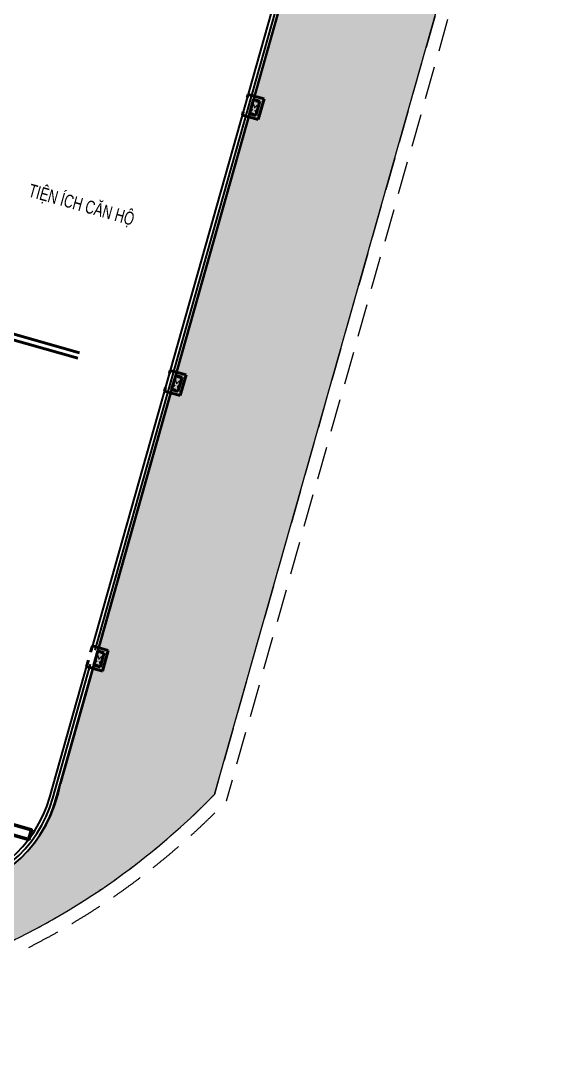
# Model space of a CAD drawing. Header units: millimetres. Extents: x -361611864 to 361244677, y -284134798 to 284403648.
# Drawn here: x -26341 to -9769, y 116752 to 148223 of the extents above; entities that cross this region are included whole.
import ezdxf
from ezdxf.xclip import XClip

# ---------------------------------------------------------------- set-up
doc = ezdxf.new("R2010")
doc.units = ezdxf.units.MM
doc.header["$MEASUREMENT"] = 0
doc.header["$XCLIPFRAME"] = 0
doc.linetypes.add('DASHED2', pattern=[0.375, 0.25, -0.125])
doc.linetypes.add('HIDDEN', pattern=[0.375, 0.25, -0.125])
doc.layers.add('A-COLUMN UPDATE', color=7, linetype='Continuous', true_color=0xff1f1f)
for name, color, linetype, lineweight in [('D-building block', 8, 'Continuous', 13), ('KT-Kich thuoc', 159, 'Continuous', 18), ('KT-lomo nuoc', 3, 'HIDDEN', 5), ('KT-Net cat', 1, 'Continuous', 40), ('KT-Net cot', 2, 'Continuous', 50)]:
    doc.layers.add(name, color=color, linetype=linetype, lineweight=lineweight)
for name, color, linetype in [('IDEA - dim', 251, 'Continuous'), ('Xref_NT1+NT2 Cot vach HIGH$0$ccu12-Thay', 7, 'Continuous'), ('Xref_NT1+NT2 Cot vach HIGH$0$KT-Text', 7, 'Continuous'), ('Xref_NT1+NT2_MBDV Cot vach_220729$0$ccu12-Thay', 7, 'Continuous')]:
    doc.layers.add(name, color=color, linetype=linetype)
doc.styles.add('Xref_NT1+NT2 Cot vach HIGH$0$Arial', font='arial.ttf', dxfattribs={"width": 0.7})

# ---------------------------------------------------------------- blocks, each defined once
blk = doc.blocks.new('l5 boundary')
at = {"layer": 'D-building block', "linetype": 'DASHED2', "ltscale": 4000, "elevation": 3.807828033907247e-10}
for points in [[(12675287.71280097, 1141794.510338694), (12681281.78556902, 1136844.37996809, 0.5644825679610956), (12689365.97679083, 1139284.670358468), (12695085.27946376, 1159688.036539919, -0.1237807818447552), (12696854.44965481, 1162267.145113502), (12710989.16201979, 1173749.070320576, -0.5060665347596186), (12719028.22519798, 1171190.925290897), (12724495.62261417, 1148611.915119163), (12726466.3568022, 1140043.184005841, -0.1334181393599056), (12726322.7746806, 1137820.818759149), (12715910.51444049, 1101099.324726774), (12715910.51444049, 1101099.324726774, -0.2736962313242766), (12693867.25976903, 1095014.692405798), (12693867.25976903, 1095014.692405798), (12693867.25976903, 1095014.692405798), (12693867.25976903, 1095014.692405797, -0.1569564258839065), (12687715.6909928, 1098213.837577761, 0.410792762844288), (12661339.32005766, 1099105.521512134)], [(12724890.22160218, 1146996.145918008), (12726075.3713438, 1139958.583308694, -0.1337819147084709), (12725940.93697506, 1137940.485877527), (12715553.1480511, 1101305.296189172, -0.272717828812742), (12693953.23652928, 1095405.836400867, -0.157305359534837), (12688003.20269162, 1098491.969310226, 0.369158601692254), (12663228.35125825, 1101123.682456585, 0.369158601692254)]]:
    blk.add_lwpolyline(points, format="xyb", dxfattribs=at)
blk = doc.blocks.new('*U302')
at = {"layer": 'KT-lomo nuoc', "ltscale": 500}
for p, q in [((157.1794609717314, -312.7306059659411), (-178.6978908077722, -89.82613189332976)), ((-21.51842983604143, -402.5474408069309), (-2.602085213965211e-18, -0.009297052340116352))]:
    blk.add_line(p, q, dxfattribs=at)
blk.add_lwpolyline([(157.1794609717314, -312.7306059659411), (-21.51842983604143, -402.5474408069309), (-178.6978908077722, -89.82613189332976), (-2.602085213965211e-18, -0.009297052340116352)], close=True, dxfattribs=at)
blk = doc.blocks.new('CTN TB 33-35')
at = {"layer": 'KT-Net cat'}
for p, q in [((-12857.30983296041, -44765.61406576203), (-12884.5022063739, -44861.84594627589)), ((-12376.1504303689, -44901.57593283086), (-12857.30983295921, -44765.61406575778)), ((-12692.03844533792, -44916.23069310703), (-12814.4041257042, -45349.27415543926)), ((-12499.5746843017, -44970.61543993445), (-12692.03844533817, -44916.23069310511)), ((-12499.57468430015, -44970.6154399318), (-12621.94036466626, -45403.65890226341)), ((-12376.15043036695, -44901.57593282743), (-12552.90085756248, -45527.08315619547)), ((-13006.68730834392, -45294.2503544738), (-13034.06026015614, -45391.12128913077)), ((-12552.90085756258, -45527.08315620018), (-13034.06026015486, -45391.12128912625)), ((-12621.94036466645, -45403.65890226711), (-12814.4041257029, -45349.27415543766)), ((-15224.47774954552, -53142.93439889257), (-15250.21742293056, -53234.02527705868)), ((-14743.31834695401, -53278.8962659614), (-15224.47774954432, -53142.93439888832)), ((-15059.20636192302, -53293.5510262376), (-15181.5720422893, -53726.59448856983)), ((-14866.7426008868, -53347.93577306502), (-15059.20636192328, -53293.55102623568)), ((-14866.74260088525, -53347.93577306235), (-14989.10828125136, -53780.97923539398)), ((-14743.31834695205, -53278.89626595797), (-14920.06877414757, -53904.40348932601)), ((-15372.40342988013, -53666.43288791506), (-15401.22817674124, -53768.44162226131)), ((-14920.06877414769, -53904.40348933073), (-15401.22817673997, -53768.44162225683)), ((-14989.10828125156, -53780.97923539765), (-15181.572042288, -53726.5944885682)), ((-17588.78492560755, -61509.96067731167), (-17643.0049299373, -61701.84142632839)), ((-17107.62552301605, -61645.9225443805), (-17588.78492560635, -61509.96067730742)), ((-17423.51353798506, -61660.57730465668), (-17545.87921835133, -62093.6207669889)), ((-17231.04977694883, -61714.96205148409), (-17423.51353798531, -61660.57730465475)), ((-17107.62552301409, -61645.92254437707), (-17284.37595020961, -62271.42976774511)), ((-17710.98028821347, -61942.40139717214), (-17765.53535280328, -62135.46790068041)), ((-17231.04977694729, -61714.96205148145), (-17353.4154573134, -62148.00551381306)), ((-17284.37595020973, -62271.42976774983), (-17765.53535280201, -62135.4679006759)), ((-17353.41545731359, -62148.00551381675), (-17545.87921835004, -62093.6207669873))]:
    blk.add_line(p, q, dxfattribs=at)
at = {"layer": 'KT-lomo nuoc', "linetype": 'HIDDEN', "xscale": -0.9999999999999997, "rotation": 10.8976534755902}
for p in [(-12707.06404183482, -44969.47216158904, -4.175079598426381e-08), (-15072.79322436233, -53341.64559994263, -3.827516588041254e-08), (-17437.10040042438, -61708.67187836171, -3.449625655737248e-08)]:
    blk.add_blockref('*U302', p, dxfattribs=at)

msp = doc.modelspace()

# ---------------------------------------------------------------- hatches: boundary and pattern name
at = {"layer": 'KT-Kich thuoc', "true_color": 0x20af0d}
h = msp.add_hatch(dxfattribs=at)
h.set_pattern_fill('CROSS', color=84, scale=1000)
h.set_pattern_definition([(0, (0, 0), (250, 250), [125, -375]), (90, (62.5, -62.5), (-250, 250), [125, -375])])
edge = h.paths.add_edge_path()
edge.add_line((-27841.71013185713, 187198.4386692968), (-25783.25847165851, 194482.118925906))
edge.add_arc((-21472.11548767757, 193263.740424917), 4480.000000000018, 142.8685543266618, 164.2190989361668, ccw=False)
edge.add_line((-25043.80780658876, 195968.0728710173), (-25339.73391340306, 196051.6931539736))
edge.add_line((-25339.73391340306, 196051.6931539736), (-26090.85659081727, 196263.9390132403))
edge.add_line((-26090.85659081727, 196263.9390132403), (-38906.70411293657, 185379.7733217537))
edge.add_arc((-36226.1390875362, 181786.3988827993), 4483.053503353503, 126.7219930222147, 164.4579539496586)
edge.add_line((-40545.26562861755, 182987.6127005921), (-46258.28762768471, 162606.6525528931))
edge.add_arc((-51423.16793500824, 163929.5506503303), 5331.608384454104, 337.80778221801756, 345.633493196587, ccw=False)
edge.add_line((-46486.51498765015, 161915.7220472654), (-35837.61479313328, 158906.6463796136))
edge.add_line((-35837.61479313328, 158906.6463796136), (-35728.70518654591, 159292.0695656238))
edge.add_line((-35728.70518654591, 159292.0695656238), (-30995.80530198436, 176035.2632194264))
edge.add_line((-30995.80530198436, 176035.2632194264), (-30995.70865344262, 176035.6052841294))
edge.add_line((-30995.70865344262, 176035.6052841294), (-30996.39979918726, 176035.8006098514))
edge.add_line((-30996.39979918726, 176035.8006098514), (-27841.71013185713, 187198.4386692968))
edge = h.paths.add_edge_path(flags=17)
edge.add_line((-35897.23389000824, 158923.4930370577), (-46486.51498765015, 161915.7220472654))
edge.add_arc((-51423.16793500828, 163929.5506503309), 5331.608384454389, 266.2099725567908, 337.807782218011, ccw=False)
edge.add_line((-51775.58846541011, 158609.6025551954), (-45981.20057361183, 153824.7217199504))
edge.add_arc((-50130.63196225634, 148898.5878013517), 6440.852135629018, -19.686780200342184, 49.89155256608211, ccw=False)
edge.add_line((-44066.25860006275, 146728.8062554458), (-39617.55603148561, 145530.4714576124))
edge.add_line((-39617.55603148561, 145530.4714576124), (-35897.23389000824, 158923.4930370577))
edge = h.paths.add_edge_path()
edge.add_line((-11676.18871888716, 172694.7616430652), (-25135.42639159501, 125063.4776340275))
edge.add_arc((-29150.20283791109, 125739.4319521901), 4071.282863439608, 275.8622490980104, 350.4429365882365, ccw=False)
edge.add_line((-28734.37370229396, 121689.4405590994), (-41042.91920732247, 120522.5911615308))
edge.add_arc((-41412.07341863842, 124515.3650706628), 4009.802778339249, 170.5037172885795, 275.28229736391353, ccw=False)
edge.add_line((-45366.92709300912, 125176.9168339389), (-42950.88651884146, 133727.1191171391))
edge.add_line((-42950.88651884146, 133727.1191171391), (-46691.10785152774, 134783.9985910118))
edge.add_line((-46691.10785152774, 134783.9985910118), (-50171.72755566213, 130569.3422789823))
edge.add_arc((-52177.2800687591, 132225.6020264204), 2601.045411709193, 230.4488267483124, 320.4488407911079, ccw=False)
edge.add_line((-53833.54030774412, 130220.0499192612), (-62009.37006766518, 136971.9571397159))
edge.add_line((-62009.37006766518, 136971.9571397159), (-62570.95827074128, 136918.4659223755))
edge.add_line((-62570.95827074128, 136918.4659223755), (-72783.81352349985, 124547.2278850183))
edge.add_arc((-61935.74537502733, 108739.9153915205), 19171.63818824557, 43.41236640248752, 124.46060069988229, ccw=False)
edge.add_arc((-40250.62654649861, 129594.6394564609), 10916.07653138368, 224.7060134176052, 242.5853658146172)
edge.add_arc((-36103.8964652721, 141714.5103115688), 23660.47583860573, 247.1895496338896, 269.6104141966199)
edge.add_arc((-36264.77593209171, 140107.0460244096), 22052.46459494872, 270.0000000000035, 292.157632464481)
edge.add_arc((-36264.77593209782, 140107.0460244027), 22052.46459494458, 292.1576324645025, 315.7855175405214)
edge.add_line((-20459.0167306494, 124728.8416176095), (-10071.22780668549, 161364.0313059642))
edge.add_arc((-13707.75924463442, 162619.8030490486), 3847.2488312975, 340.9491165165019, 371.4286955664679)
edge.add_arc((-136641.3481752082, 144535.257764711), 128098.5899087839, 8.460518137906117, 12.69886068744781)

# ---------------------------------------------------------------- linework, layer by layer
at = {"layer": 'IDEA - dim'}
for p, q in [((-12291.7237694916, 170516.4287490439), (-25135.42639159501, 125063.4776340275, 0.00399053067803586)), ((-17101.45307521705, 154230.6387610095, 0.001434581527689395), (-24190.5048549138, 129142.98814538, 0.00363714573665331)), ((-17001.14233857, 154217.8811696576, 0.001433314229429138), (-24094.2729743956, 129115.7957719652, 0.003637145736587813))]:
    msp.add_line(p, q, dxfattribs=at)
at = {"layer": 'IDEA - dim', "elevation": 2.132616914724562e-10}
for points in [[(-36557.66739623147, 121048.2414083691), (-28743.99794974751, 121788.9764749569, 0.3088980131612013), (-25364.33136820034, 124621.1543249925), (-24216.63984577943, 128682.7526461805)], [(-36528.50227474383, 121151.454604874), (-28753.62458374249, 121888.5122169986, 0.3088891298780584), (-25460.58082205686, 124648.2845076182), (-24312.87172629763, 128709.9450195954)]]:
    msp.add_lwpolyline(points, format="xyb", dxfattribs=at)
at = {"layer": 'KT-Kich thuoc'}
msp.add_line((-27041.64618474367, 123947.5005177565), (-25915.41868814366, 123629.2605951212), dxfattribs=at)
at = {"layer": 'KT-Kich thuoc', "elevation": -2.465733580939021e-08}
msp.add_lwpolyline([(-11676.18871888716, 172694.7616430652), (-25135.42639159501, 125063.4776340275, -0.3374151041923231), (-28734.37370229396, 121689.4405590994), (-41042.91920732247, 120522.5911615308, -0.4919449162745216), (-45366.92709300912, 125176.9168339389), (-42950.88651884146, 133727.1191171391), (-46691.10785152774, 134783.9985910118), (-50171.72755566213, 130569.3422789823, -0.4142136341591796), (-53833.54030774412, 130220.0499192612), (-62009.37006766518, 136971.9571397159), (-62570.95827074128, 136918.4659223755), (-72783.81352349985, 124547.2278850183, -0.3691586016924031), (-48008.96209012717, 121915.514738663, 0.07817204359176703), (-45276.6777947396, 119904.4621779443, 0.09814277217690974), (-36264.77593209036, 118054.5814294609, 0.09698327266827494), (-27947.55558514109, 119683.1619566879, 0.1034629198802372), (-20459.0167306494, 124728.8416176095), (-10071.22780668549, 161364.0313059642, 0.1337819147080731), (-9936.793437946588, 163382.1287371315, 0.0184953666027504)], format="xyb", close=True, dxfattribs=at)
at = {"layer": 'KT-Net cat'}
for p, q in [((-24557.36164448215, 138141.6973214631), (-29465.16545620636, 139528.6382220978)), ((-24603.59288046873, 137978.1043117739), (-29415.15165139383, 139337.8464512747))]:
    msp.add_line(p, q, dxfattribs=at)
at = {"layer": 'KT-Net cot', "elevation": 2.86744702814924e-10}
msp.add_lwpolyline([(-28983.98671625002, 124184.6034053541), (-28902.4094092914, 124473.299387355), (-26015.45324056555, 123657.5275201605), (-26097.03054752416, 123368.8315381598)], close=True, dxfattribs=at)
at = {"layer": 'Xref_NT1+NT2 Cot vach HIGH$0$ccu12-Thay', "elevation": 2.132616914724562e-10}
for points in [[(-25270.84593982605, 124584.237525508), (-12203.34751845227, 170829.1810608793, 0.02468762443620558), (-11911.27354371088, 172105.610465635, 0.08689377473881693), (-11909.49443600239, 172832.4551500514), (-12399.85337322677, 174833.5034811127), (-17117.9489031125, 194318.0806708471, 0.7715449943642202), (-25783.25847165525, 194482.1189260487), (-39617.55603148235, 145530.4714577556)], [(-40979.86609883426, 145850.9028548331), (-40979.86610532651, 145850.9028566676), (-41724.3358028005, 143216.2775968561), (-44298.12870459707, 134107.8113240699), (-42950.88450243213, 133727.1185473593), (-45249.61264658702, 125592.0832326668, 0.5291998708815345), (-41042.91920732247, 120522.5911615308), (-28734.37242794322, 121689.4401408316, 0.3082121150768077), (-25270.84593982605, 124584.237525508)]]:
    msp.add_lwpolyline(points, format="xyb", dxfattribs=at)
at = {"layer": 'Xref_NT1+NT2_MBDV Cot vach_220729$0$ccu12-Thay', "elevation": -2.232290454219472e-10}
for points in [[(-25270.84721417679, 124584.2379437758), (-12203.34879280301, 170829.1814791471, 0.02468762443620558), (-11911.27481806162, 172105.6108839027, 0.08689377473881693), (-11909.49571035313, 172832.4555683192), (-12399.85464757751, 174833.5038993804), (-17117.95017746324, 194318.0810891149, 0.7715449943642202), (-25783.25974600599, 194482.1193443165), (-39617.55730583309, 145530.4718760233)], [(-40979.867373185, 145850.9032731009), (-40979.86737967725, 145850.9032749354), (-41724.33707715124, 143216.2780151239), (-44298.12997894781, 134107.8117423377), (-42950.88577678287, 133727.1189656271), (-45249.61392093776, 125592.0836509345, 0.5291998708815345), (-41042.92048167321, 120522.5915797986), (-28734.37370229396, 121689.4405590994, 0.3082121150768077), (-25270.84721417679, 124584.2379437758)]]:
    msp.add_lwpolyline(points, format="xyb", dxfattribs=at)

# ---------------------------------------------------------------- block references
msp.add_blockref('CTN TB 33-35', (-6574.526673002805, 190749.1804545453))
at = {"layer": 'A-COLUMN UPDATE'}
ref = msp.add_blockref('l5 boundary', (-12736012.16478175, -976576.4545715629, -2.86350596691222e-08), dxfattribs=at)
XClip(ref).set_block_clipping_path([(12616573.66478175, 1074046.9545715628), (12772258.66478175, 1180100.4545715628)])

# ---------------------------------------------------------------- texts
at = {"layer": 'Xref_NT1+NT2 Cot vach HIGH$0$KT-Text', "insert": (-24437.47534772943, 142829.3886152184, 0.0009230152210938983), "char_height": 400, "width": 4371.406474579639, "attachment_point": 2, "rotation": 344.22122041618127, "style": 'Xref_NT1+NT2 Cot vach HIGH$0$Arial'}
msp.add_mtext('TIỆN ÍCH CĂN HỘ', dxfattribs=at)

doc.saveas('drawing.dxf')
